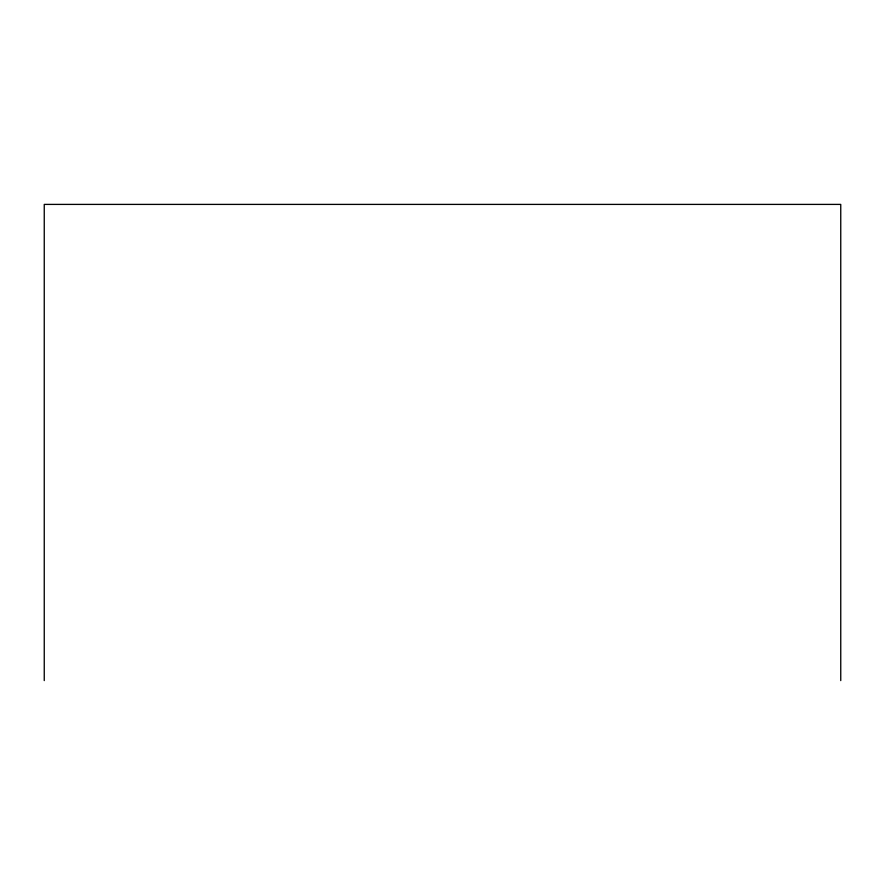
<?xml version="1.0" encoding="UTF-8"?>
<svg xmlns="http://www.w3.org/2000/svg" width="885" height="885" viewBox="0 0 885 885"><rect width="100%" height="100%" fill="white"/><g stroke="black" fill="none" stroke-linecap="round" stroke-linejoin="round"><path stroke-width="1.33" d="M840.75 680.598L840.75 204.402L44.25 204.402L44.25 680.598"/></g></svg>
